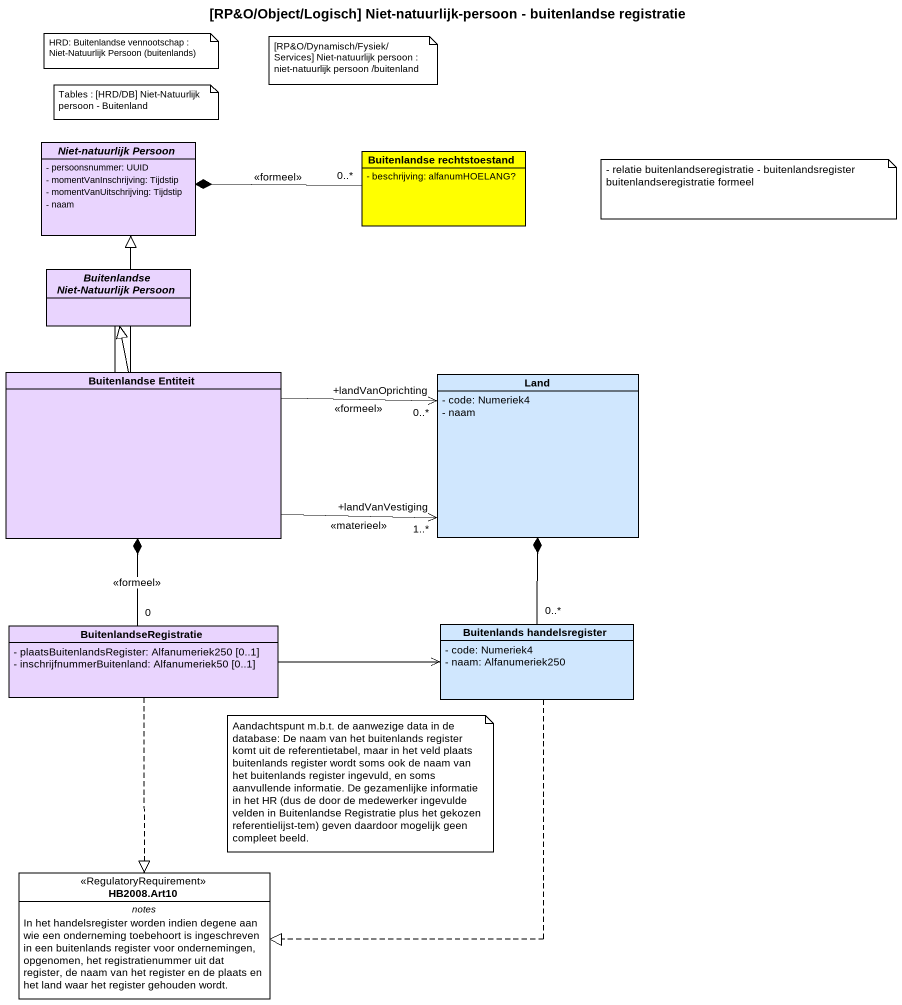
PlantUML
@startuml
title [RP&O/Object/Logisch] Niet-natuurlijk-persoon - buitenlandse registratie
hide circle
hide empty members
skinparam classAttributeIconSize 0
abstract class "Niet-natuurlijk Persoon" as Niet_natuurlijk_Persoon #E9D4FE {
  - persoonsnummer: UUID
  - momentVanInschrijving: Tijdstip
  - momentVanUitschrijving: Tijdstip
  - naam
}
class "Buitenlandse rechtstoestand" as Buitenlandse_rechtstoestand #FFFF00 {
  - beschrijving: alfanumHOELANG?
}
abstract class "Buitenlandse Niet-Natuurlijk Persoon" as Buitenlandse_Niet #E9D4FE
class "Buitenlandse Entiteit" as Buitenlandse_Entiteit #E9D4FE
class Land #D0E7FE {
  - code: Numeriek4
  - naam
}
class BuitenlandseRegistratie #E9D4FE {
  - plaatsBuitenlandsRegister: Alfanumeriek250 [0..1]
  - inschrijfnummerBuitenland: Alfanumeriek50 [0..1]
}
class "Buitenlands handelsregister" as Buitenlands_handelsregister #D0E7FE {
  - code: Numeriek4
  - naam: Alfanumeriek250
}
class "HB2008.Art10" as HB2008_Art10 <<RegulatoryRequirement>> {
  -- notes --
  In het handelsregister worden indien degene aan wie een onderneming toebehoort is ingeschreven in een buitenlands register voor ondernemingen, opgenomen, het registratienummer uit dat register, de naam van het register en de plaats en het land waar het register gehouden wordt.
}
Buitenlandse_rechtstoestand "0..*" -left-* Niet_natuurlijk_Persoon : <<formeel>>
Buitenlandse_Niet -up-|> Niet_natuurlijk_Persoon
Buitenlandse_Entiteit -up-|> Buitenlandse_Niet
Buitenlandse_Entiteit -right-> "+landVanVestiging\n1..*" Land : <<materieel>>
Buitenlandse_Entiteit -right-> "+landVanOprichting\n0..*" Land : <<formeel>>
BuitenlandseRegistratie "0" -up-* Buitenlandse_Entiteit : <<formeel>>
BuitenlandseRegistratie -right-> Buitenlands_handelsregister
BuitenlandseRegistratie ..|> HB2008_Art10
Buitenlands_handelsregister "0..*" -up-* Land
Buitenlands_handelsregister ..|> HB2008_Art10
note as N1
  HRD: Buitenlandse vennootschap : Niet-Natuurlijk Persoon (buitenlands)
end note
note as N2
  [RP&O/Dynamisch/Fysiek/Services] Niet-natuurlijk persoon : niet-natuurlijk persoon /buitenland
end note
note as N3
  Tables : [HRD/DB] Niet-Natuurlijk persoon - Buitenland
end note
note as N4
  - relatie buitenlandseregistratie - buitenlandsregister buitenlandseregistratie formeel
end note
note as N5
  Aandachtspunt m.b.t. de aanwezige data in de database: De naam van het buitenlands register komt uit de referentietabel, maar in het veld plaats buitenlands register wordt soms ook de naam van het buitenlands register ingevuld, en soms aanvullende informatie. De gezamenlijke informatie in het HR (dus de door de medewerker ingevulde velden in Buitenlandse Registratie plus het gekozen referentielijst-tem) geven daardoor mogelijk geen compleet beeld.
end note
@enduml
